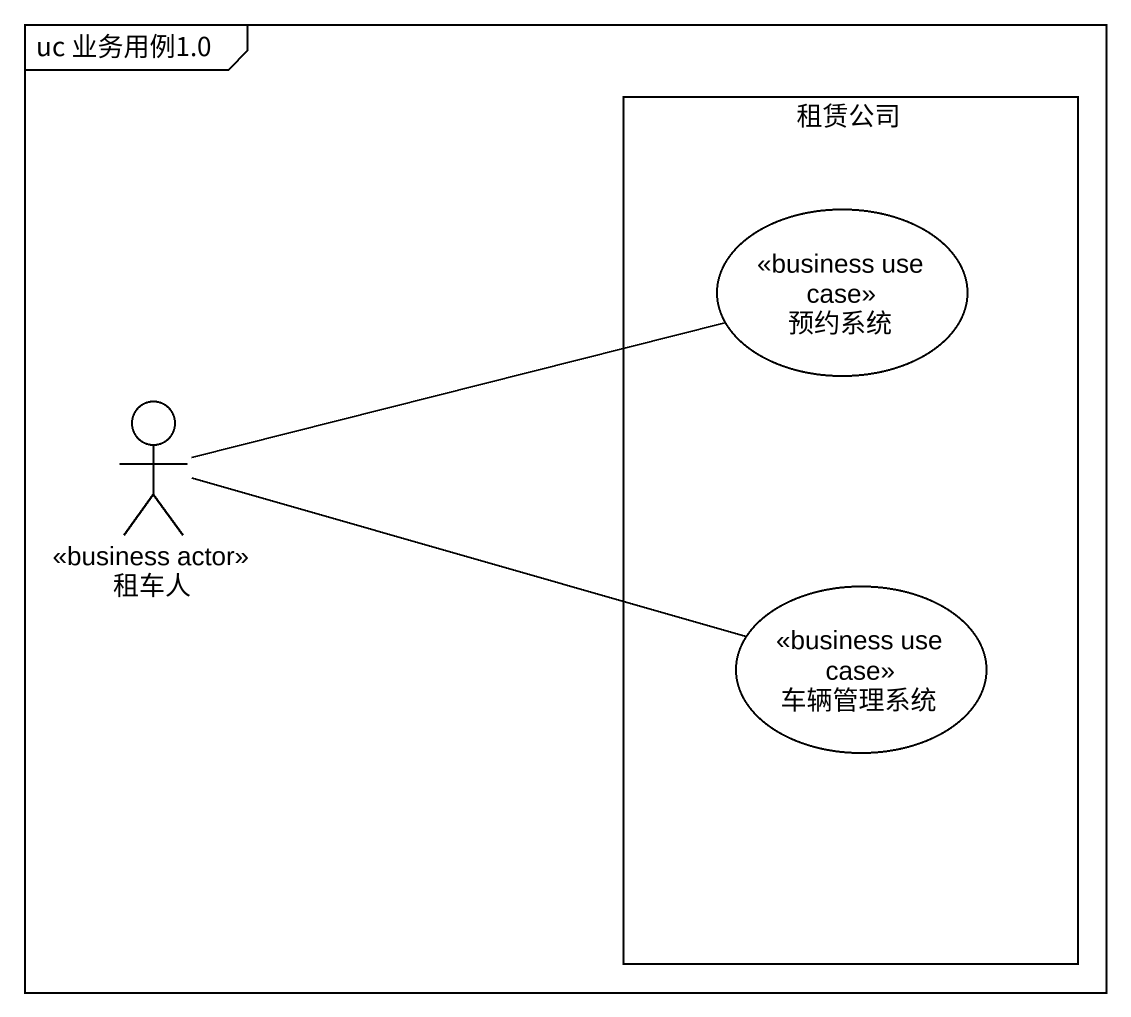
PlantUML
@startuml
mainframe uc 业务用例1.0
rectangle 租赁公司 {
  usecase 预约系统 <<business use case>>
  usecase 车辆管理系统 <<business use case>>
}
actor 租车人 <<business actor>>
租车人 -right- 预约系统
租车人 -right- 车辆管理系统
@enduml
